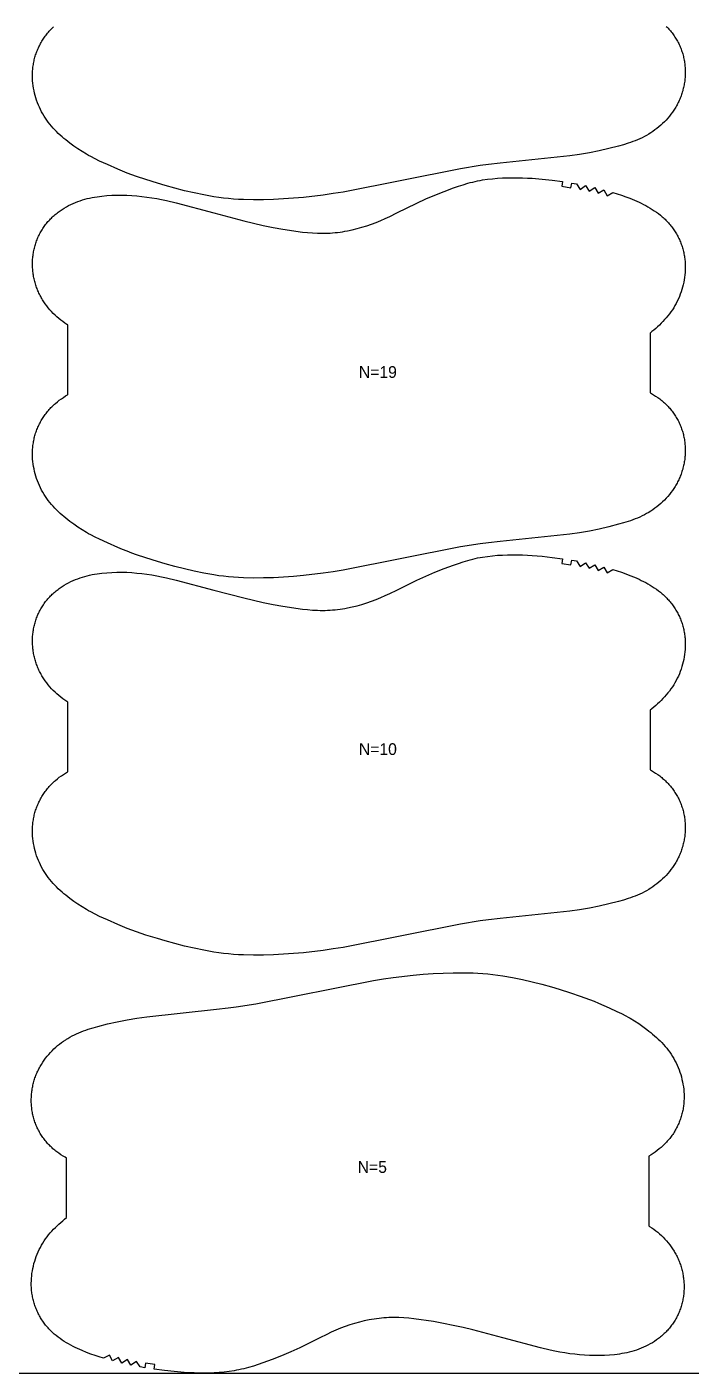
# Model space of a CAD drawing. Header units: inches. Extents: x -5 to 1965, y -82 to 1072.
# Drawn here: x 1121 to 1403, y -82 to 490 of the extents above; entities that cross this region are included whole.
import ezdxf

# ---------------------------------------------------------------- set-up
doc = ezdxf.new("R2010")
doc.units = ezdxf.units.IN

msp = doc.modelspace()

# ---------------------------------------------------------------- linework, layer by layer
at = {"layer": '1'}
for points in [[(-4.9122, -82.454), (1964.873, -82.454), (1964.873, 1072.0358), (-4.9122, 1072.0358), (-4.9122, -82.454)], [(1229.651, 404.3208), (1238.0611, 403.0786), (1240.176, 402.8547), (1242.2953, 402.6822), (1244.4177, 402.5726), (1245.4796, 402.5451), (1246.5418, 402.5378), (1247.604, 402.5518), (1248.6659, 402.587), (1249.7271, 402.6432), (1250.7872, 402.7199), (1251.8457, 402.8169), (1252.9023, 402.9337), (1253.9565, 403.07), (1255.008, 403.2255), (1256.0563, 403.3998), (1257.1014, 403.5924), (1259.1811, 404.0302), (1261.2461, 404.5347), (1263.2953, 405.1016), (1265.3275, 405.7274), (1267.3405, 406.412), (1269.3316, 407.156), (1271.2986, 407.9601), (1273.2402, 408.8225), (1275.1613, 409.7313), (1278.1271, 411.2078), (1286.5799, 415.4157), (1290.4522, 417.1702), (1294.3715, 418.8181), (1298.3269, 420.3747), (1302.3165, 421.8447), (1304.3247, 422.5451), (1306.3447, 423.2092), (1308.3794, 423.8218), (1309.4033, 424.1041), (1310.432, 424.3678), (1311.4659, 424.6114), (1312.5045, 424.8352), (1313.5473, 425.0396), (1314.594, 425.2252), (1316.6966, 425.5421), (1318.8084, 425.7904), (1320.9261, 425.9748), (1323.0477, 426.1014), (1325.172, 426.1769), (1327.2977, 426.2078), (1329.4235, 426.1995), (1331.5487, 426.1528), (1333.6726, 426.0675), (1335.7944, 425.9433), (1340.0302, 425.5839), (1344.2552, 425.1067), (1348.6071, 424.5232), (1348.3209, 422.5438), (1352.234, 421.9383), (1352.56, 423.9115), (1354.5314, 423.5749), (1356.1272, 421.2502), (1358.4616, 422.8308), (1359.9922, 420.4648), (1362.3692, 421.9773), (1363.8264, 419.566), (1366.2488, 421.005), (1367.6328, 418.5504), (1370.0978, 419.9159), (1371.919, 419.3544), (1373.7294, 418.7601), (1375.5265, 418.1284), (1377.3078, 417.4544), (1379.2735, 416.6471), (1381.212, 415.7764), (1382.1695, 415.3157), (1383.1186, 414.8372), (1384.0587, 414.3404), (1384.989, 413.8246), (1385.909, 413.289), (1386.8166, 412.7325), (1387.7098, 412.1539), (1388.5866, 411.5518), (1389.4448, 410.925), (1390.2823, 410.2722), (1391.097, 409.5922), (1391.4951, 409.2415), (1391.8868, 408.8836), (1392.2718, 408.5182), (1392.6498, 408.1456), (1393.0209, 407.7658), (1393.3849, 407.379), (1393.7417, 406.9854), (1394.091, 406.5851), (1394.4329, 406.1783), (1394.7671, 405.7651), (1395.0936, 405.3456), (1395.4123, 404.9201), (1395.7229, 404.4886), (1396.0254, 404.0514), (1396.3197, 403.6086), (1396.6056, 403.1603), (1396.883, 402.7066), (1397.1518, 402.2479), (1397.4119, 401.7841), (1397.6631, 401.3155), (1397.9054, 400.8422), (1398.1387, 400.3645), (1398.363, 399.8825), (1398.578, 399.3963), (1398.7839, 398.9062), (1398.9804, 398.4124), (1399.1676, 397.9149), (1399.3452, 397.4141), (1399.5133, 396.91), (1399.6718, 396.4029), (1399.8205, 395.8929), (1399.9594, 395.3802), (1400.0884, 394.865), (1400.2075, 394.3474), (1400.3165, 393.8277), (1400.4155, 393.306), (1400.5047, 392.7825), (1400.584, 392.2574), (1400.6535, 391.7308), (1400.7133, 391.203), (1400.7636, 390.6741), (1400.8043, 390.1443), (1400.8355, 389.6138), (1400.8573, 389.0827), (1400.873, 388.0197), (1400.852, 386.9567), (1400.7949, 385.8953), (1400.7021, 384.8366), (1400.5744, 383.7818), (1400.4123, 382.7318), (1400.2163, 381.6874), (1399.987, 380.6496), (1399.7249, 379.6193), (1399.4307, 378.5974), (1399.1049, 377.5848), (1398.7479, 376.5825), (1398.3599, 375.5917), (1397.941, 374.6139), (1397.4913, 373.6502), (1397.0107, 372.7022), (1396.4993, 371.771), (1395.9573, 370.8581), (1395.3845, 369.9647), (1394.7816, 369.0919), (1394.1499, 368.2394), (1393.4916, 367.4068), (1392.8087, 366.5933), (1392.103, 365.7984), (1391.3765, 365.0217), (1390.6313, 364.2624), (1389.8692, 363.5201), (1389.0921, 362.7943), (1388.3009, 362.0843), (1387.4964, 361.3897), (1386.6792, 360.7101), (1385.873, 360.0743), (1385.873, 334.7132), (1386.4514, 334.4008), (1387.3696, 333.8647), (1388.2691, 333.2977), (1389.1484, 332.7001), (1389.58, 332.3899), (1390.0059, 332.072), (1390.4261, 331.7466), (1390.8402, 331.4137), (1391.248, 331.0732), (1391.6495, 330.7252), (1392.0444, 330.3698), (1392.4325, 330.0069), (1392.8136, 329.6366), (1393.1875, 329.259), (1393.5542, 328.8743), (1393.9134, 328.4826), (1394.265, 328.084), (1394.6089, 327.6787), (1394.9448, 327.2668), (1395.2727, 326.8486), (1395.5923, 326.424), (1395.9036, 325.9933), (1396.2064, 325.5567), (1396.5004, 325.1142), (1396.7857, 324.6659), (1397.0619, 324.2122), (1397.329, 323.753), (1397.5868, 323.2885), (1397.8351, 322.819), (1398.074, 322.3445), (1398.3033, 321.8653), (1398.5231, 321.3816), (1398.7333, 320.8937), (1398.9338, 320.4016), (1399.1246, 319.9056), (1399.3057, 319.406), (1399.4771, 318.903), (1399.6387, 318.3966), (1399.7904, 317.8872), (1399.9323, 317.375), (1400.0642, 316.8602), (1400.1862, 316.3429), (1400.2982, 315.8234), (1400.4002, 315.3019), (1400.4922, 314.7786), (1400.5741, 314.2536), (1400.6461, 313.7273), (1400.708, 313.1996), (1400.7601, 312.6709), (1400.8023, 312.1413), (1400.8346, 311.6109), (1400.8572, 311.08), (1400.87, 310.5487), (1400.873, 310.0172), (1400.8663, 309.4857), (1400.85, 308.9544), (1400.8241, 308.4234), (1400.7885, 307.893), (1400.7434, 307.3632), (1400.6888, 306.8344), (1400.6248, 306.3065), (1400.5512, 305.78), (1400.4682, 305.2548), (1400.3758, 304.7313), (1400.2739, 304.2095), (1400.1627, 303.6898), (1400.0421, 303.1721), (1399.9122, 302.6568), (1399.7729, 302.144), (1399.6243, 301.6339), (1399.4663, 301.1266), (1399.2991, 300.6224), (1399.1227, 300.1215), (1398.9369, 299.6239), (1398.742, 299.13), (1398.5378, 298.6398), (1398.3245, 298.1536), (1398.1021, 297.6714), (1397.8708, 297.1934), (1397.6309, 296.7196), (1397.3823, 296.2502), (1397.1254, 295.7852), (1396.8602, 295.3248), (1396.5869, 294.869), (1396.0167, 293.9717), (1395.4161, 293.0942), (1394.7863, 292.2372), (1394.1286, 291.4015), (1393.4441, 290.5879), (1392.7339, 289.797), (1391.9988, 289.0293), (1391.2397, 288.2854), (1390.4575, 287.566), (1389.653, 286.8715), (1388.8272, 286.2026), (1387.9808, 285.5599), (1387.1149, 284.9438), (1386.2304, 284.3544), (1385.873, 284.1314), (1385.3286, 283.7918), (1384.4105, 283.2559), (1383.4772, 282.7469), (1382.5299, 282.2646), (1381.5696, 281.8093), (1380.5975, 281.3807), (1379.6148, 280.9786), (1378.6225, 280.6009), (1377.6218, 280.245), (1376.6139, 279.9084), (1374.5811, 279.2832), (1372.5334, 278.7049), (1368.4175, 277.6364), (1364.2764, 276.6801), (1360.1083, 275.842), (1355.9163, 275.1336), (1351.705, 274.5568), (1322.1101, 271.4213), (1317.1479, 270.8339), (1313.6672, 270.4219), (1305.2742, 269.0621), (1255.2317, 259.1446), (1251.0344, 258.4702), (1246.8248, 257.8731), (1238.3816, 256.8703), (1234.147, 256.4937), (1229.9055, 256.2038), (1225.6594, 255.9952), (1221.4098, 255.8691), (1217.158, 255.8339), (1212.9079, 255.9221), (1210.7848, 256.0237), (1208.6641, 256.1667), (1206.5468, 256.3521), (1204.4338, 256.581), (1202.3259, 256.8536), (1200.2235, 257.1671), (1196.0359, 257.9032), (1191.8725, 258.7627), (1187.7316, 259.7252), (1183.6118, 260.7751), (1179.5149, 261.9097), (1176.3013, 262.8629), (1171.3883, 264.4101), (1167.3546, 265.7575), (1165.3527, 266.4718), (1163.3662, 267.225), (1161.3974, 268.0226), (1159.4426, 268.8556), (1155.0228, 270.8339), (1151.678, 272.3311), (1149.7611, 273.2489), (1147.871, 274.2174), (1146.9387, 274.7258), (1146.0154, 275.2508), (1144.1959, 276.348), (1142.4125, 277.5045), (1140.6648, 278.7156), (1138.9539, 279.9781), (1138.0907, 280.6588), (1137.2845, 281.2946), (1136.4674, 281.9742), (1135.6628, 282.6688), (1134.8716, 283.3788), (1134.0945, 284.1046), (1133.3324, 284.8469), (1132.5872, 285.6062), (1131.8608, 286.3829), (1131.1551, 287.1778), (1130.4721, 287.9913), (1129.8138, 288.8239), (1129.1822, 289.6764), (1128.5792, 290.5492), (1128.0065, 291.4426), (1127.4644, 292.3555), (1126.953, 293.2867), (1126.4725, 294.2347), (1126.0227, 295.1984), (1125.6038, 296.1762), (1125.2158, 297.167), (1124.8589, 298.1693), (1124.533, 299.1819), (1124.2388, 300.2038), (1123.9768, 301.2341), (1123.7474, 302.2719), (1123.5514, 303.3163), (1123.3893, 304.3663), (1123.2616, 305.4211), (1123.1689, 306.4798), (1123.1117, 307.5412), (1123.0907, 308.6042), (1123.1064, 309.6672), (1123.1283, 310.1983), (1123.1595, 310.7288), (1123.2002, 311.2586), (1123.2504, 311.7875), (1123.3102, 312.3153), (1123.3798, 312.8419), (1123.4591, 313.367), (1123.5482, 313.8905), (1123.6472, 314.4122), (1123.7563, 314.9319), (1123.8753, 315.4495), (1124.0043, 315.9647), (1124.1432, 316.4774), (1124.292, 316.9874), (1124.4504, 317.4945), (1124.6185, 317.9986), (1124.7962, 318.4994), (1124.9833, 318.9969), (1125.1798, 319.4907), (1125.3857, 319.9808), (1125.6008, 320.467), (1125.825, 320.949), (1126.0583, 321.4267), (1126.3006, 321.9), (1126.5519, 322.3686), (1126.8119, 322.8324), (1127.0807, 323.2911), (1127.3581, 323.7448), (1127.644, 324.1931), (1127.9383, 324.6359), (1128.2408, 325.0731), (1128.5514, 325.5046), (1128.8701, 325.9301), (1129.1966, 326.3496), (1129.5308, 326.7628), (1129.8727, 327.1696), (1130.2221, 327.5699), (1130.5788, 327.9635), (1130.9428, 328.3503), (1131.3139, 328.7301), (1131.692, 329.1027), (1132.0769, 329.4681), (1132.4686, 329.826), (1132.8668, 330.1767), (1133.6815, 330.8567), (1134.519, 331.5095), (1135.3771, 332.1363), (1136.2539, 332.7384), (1137.1471, 333.317), (1138.0548, 333.8735), (1138.0907, 333.8944), (1138.0907, 363.5469), (1137.7333, 363.7699), (1136.8489, 364.3593), (1135.9829, 364.9754), (1135.1366, 365.6181), (1134.3107, 366.287), (1133.5062, 366.9815), (1132.724, 367.7009), (1131.9649, 368.4448), (1131.2298, 369.2125), (1130.5196, 370.0034), (1129.8352, 370.817), (1129.1774, 371.6527), (1128.5476, 372.5097), (1127.947, 373.3872), (1127.3768, 374.2845), (1127.1035, 374.7403), (1126.8383, 375.2007), (1126.5814, 375.6657), (1126.3329, 376.1351), (1126.0929, 376.6089), (1125.8616, 377.0869), (1125.6392, 377.5691), (1125.4259, 378.0553), (1125.2217, 378.5455), (1125.0268, 379.0394), (1124.8411, 379.537), (1124.6646, 380.0379), (1124.4974, 380.5421), (1124.3395, 381.0494), (1124.1909, 381.5595), (1124.0516, 382.0723), (1123.9216, 382.5876), (1123.801, 383.1052), (1123.6898, 383.625), (1123.5879, 384.1468), (1123.4955, 384.6703), (1123.4125, 385.1955), (1123.339, 385.722), (1123.2749, 386.2498), (1123.2203, 386.7787), (1123.1752, 387.3085), (1123.1397, 387.8389), (1123.1137, 388.3699), (1123.0974, 388.9012), (1123.0907, 389.4327), (1123.0938, 389.9642), (1123.1065, 390.4955), (1123.1291, 391.0264), (1123.1614, 391.5568), (1123.2036, 392.0864), (1123.2557, 392.6151), (1123.3177, 393.1428), (1123.3896, 393.6691), (1123.4715, 394.1941), (1123.5635, 394.7174), (1123.6655, 395.2389), (1123.7775, 395.7584), (1123.8995, 396.2757), (1124.0315, 396.7905), (1124.1733, 397.3027), (1124.3251, 397.8121), (1124.4866, 398.3184), (1124.658, 398.8215), (1124.8391, 399.3211), (1125.0299, 399.8171), (1125.2304, 400.3092), (1125.4406, 400.7971), (1125.6604, 401.2808), (1125.8897, 401.76), (1126.1286, 402.2345), (1126.3769, 402.704), (1126.6347, 403.1685), (1126.9018, 403.6277), (1127.1781, 404.0814), (1127.4633, 404.5297), (1127.7574, 404.9722), (1128.0601, 405.4088), (1128.3714, 405.8395), (1128.691, 406.2641), (1129.0189, 406.6823), (1129.3549, 407.0942), (1129.6987, 407.4995), (1130.0503, 407.8981), (1130.4095, 408.2898), (1130.7762, 408.6745), (1131.1502, 409.0521), (1131.5313, 409.4224), (1131.9193, 409.7853), (1132.3142, 410.1407), (1132.7157, 410.4887), (1133.1236, 410.8292), (1133.5377, 411.1621), (1133.9578, 411.4875), (1134.3837, 411.8054), (1134.8153, 412.1156), (1135.6946, 412.7132), (1136.5941, 413.2802), (1137.5123, 413.8163), (1138.4476, 414.3215), (1139.3986, 414.7955), (1140.364, 415.2389), (1141.3427, 415.6521), (1142.3335, 416.0357), (1143.3352, 416.3902), (1144.3468, 416.7161), (1145.3669, 417.014), (1146.3945, 417.2843), (1147.4286, 417.5277), (1148.4683, 417.7454), (1149.5129, 417.9388), (1150.5619, 418.1091), (1151.6146, 418.2577), (1152.6702, 418.3858), (1154.7878, 418.5862), (1156.91, 418.7193), (1159.0346, 418.7879), (1161.1599, 418.7935), (1163.2842, 418.7373), (1165.4061, 418.6212), (1167.5246, 418.4493), (1169.6389, 418.2264), (1171.7481, 417.957), (1173.8514, 417.6449), (1175.9477, 417.2901), (1178.0358, 416.8918), (1180.1146, 416.4491), (1184.2447, 415.4442), (1200.2404, 411.2078), (1213.0138, 407.8248), (1217.1483, 406.8342), (1221.2998, 405.9174), (1225.4681, 405.0805), (1229.651, 404.3208)], [(1229.651, 243.8638), (1238.0611, 242.6216), (1240.176, 242.3977), (1242.2953, 242.2252), (1244.4177, 242.1156), (1245.4796, 242.0881), (1246.5418, 242.0808), (1247.604, 242.0948), (1248.6659, 242.13), (1249.7271, 242.1862), (1250.7872, 242.2629), (1251.8457, 242.3599), (1252.9023, 242.4767), (1253.9565, 242.613), (1255.008, 242.7685), (1256.0563, 242.9428), (1257.1014, 243.1354), (1259.1811, 243.5732), (1261.2461, 244.0777), (1263.2953, 244.6446), (1265.3275, 245.2704), (1267.3405, 245.955), (1269.3316, 246.699), (1271.2986, 247.5031), (1273.2402, 248.3655), (1275.1613, 249.2743), (1278.1271, 250.7508), (1286.5799, 254.9587), (1290.4522, 256.7132), (1294.3715, 258.3611), (1298.3269, 259.9177), (1302.3165, 261.3877), (1304.3247, 262.0881), (1306.3447, 262.7522), (1308.3794, 263.3648), (1309.4033, 263.6471), (1310.432, 263.9108), (1311.4659, 264.1544), (1312.5045, 264.3782), (1313.5473, 264.5826), (1314.594, 264.7682), (1316.6966, 265.0851), (1318.8084, 265.3334), (1320.9261, 265.5178), (1323.0477, 265.6444), (1325.172, 265.7199), (1327.2977, 265.7508), (1329.4235, 265.7425), (1331.5487, 265.6958), (1333.6726, 265.6105), (1335.7944, 265.4863), (1340.0302, 265.1269), (1344.2552, 264.6497), (1348.6071, 264.0662), (1348.3209, 262.0868), (1352.234, 261.4813), (1352.56, 263.4545), (1354.5314, 263.1179), (1356.1272, 260.7932), (1358.4616, 262.3738), (1359.9922, 260.0078), (1362.3692, 261.5203), (1363.8264, 259.109), (1366.2488, 260.548), (1367.6328, 258.0934), (1370.0978, 259.4589), (1371.919, 258.8974), (1373.7294, 258.3031), (1375.5265, 257.6714), (1377.3078, 256.9974), (1379.2735, 256.1901), (1381.212, 255.3194), (1382.1695, 254.8587), (1383.1186, 254.3802), (1384.0587, 253.8834), (1384.989, 253.3676), (1385.909, 252.832), (1386.8166, 252.2755), (1387.7098, 251.6969), (1388.5866, 251.0948), (1389.4448, 250.468), (1390.2823, 249.8152), (1391.097, 249.1352), (1391.4951, 248.7845), (1391.8868, 248.4266), (1392.2718, 248.0612), (1392.6498, 247.6886), (1393.0209, 247.3088), (1393.3849, 246.922), (1393.7417, 246.5284), (1394.091, 246.1281), (1394.4329, 245.7213), (1394.7671, 245.3081), (1395.0936, 244.8886), (1395.4123, 244.4631), (1395.7229, 244.0316), (1396.0254, 243.5944), (1396.3197, 243.1516), (1396.6056, 242.7033), (1396.883, 242.2496), (1397.1518, 241.7909), (1397.4119, 241.3271), (1397.6631, 240.8585), (1397.9054, 240.3852), (1398.1387, 239.9075), (1398.363, 239.4255), (1398.578, 238.9393), (1398.7839, 238.4492), (1398.9804, 237.9554), (1399.1676, 237.4579), (1399.3452, 236.9571), (1399.5133, 236.453), (1399.6718, 235.9459), (1399.8205, 235.4359), (1399.9594, 234.9232), (1400.0884, 234.408), (1400.2075, 233.8904), (1400.3165, 233.3707), (1400.4155, 232.849), (1400.5047, 232.3255), (1400.584, 231.8004), (1400.6535, 231.2738), (1400.7133, 230.746), (1400.7636, 230.2171), (1400.8043, 229.6873), (1400.8355, 229.1568), (1400.8573, 228.6257), (1400.873, 227.5627), (1400.852, 226.4997), (1400.7949, 225.4383), (1400.7021, 224.3796), (1400.5744, 223.3248), (1400.4123, 222.2748), (1400.2163, 221.2304), (1399.987, 220.1926), (1399.7249, 219.1623), (1399.4307, 218.1404), (1399.1049, 217.1278), (1398.7479, 216.1255), (1398.3599, 215.1347), (1397.941, 214.1569), (1397.4913, 213.1932), (1397.0107, 212.2452), (1396.4993, 211.314), (1395.9573, 210.4011), (1395.3845, 209.5077), (1394.7816, 208.6349), (1394.1499, 207.7824), (1393.4916, 206.9498), (1392.8087, 206.1363), (1392.103, 205.3414), (1391.3765, 204.5647), (1390.6313, 203.8054), (1389.8692, 203.0631), (1389.0921, 202.3373), (1388.3009, 201.6273), (1387.4964, 200.9327), (1386.6792, 200.2531), (1385.873, 199.6173), (1385.873, 174.2562), (1386.4514, 173.9438), (1387.3696, 173.4077), (1388.2691, 172.8407), (1389.1484, 172.2431), (1389.58, 171.9329), (1390.0059, 171.615), (1390.4261, 171.2896), (1390.8402, 170.9567), (1391.248, 170.6162), (1391.6495, 170.2682), (1392.0444, 169.9128), (1392.4325, 169.5499), (1392.8136, 169.1796), (1393.1875, 168.802), (1393.5542, 168.4173), (1393.9134, 168.0256), (1394.265, 167.627), (1394.6089, 167.2217), (1394.9448, 166.8098), (1395.2727, 166.3916), (1395.5923, 165.967), (1395.9036, 165.5363), (1396.2064, 165.0997), (1396.5004, 164.6572), (1396.7857, 164.2089), (1397.0619, 163.7552), (1397.329, 163.296), (1397.5868, 162.8315), (1397.8351, 162.362), (1398.074, 161.8875), (1398.3033, 161.4083), (1398.5231, 160.9246), (1398.7333, 160.4367), (1398.9338, 159.9446), (1399.1246, 159.4486), (1399.3057, 158.949), (1399.4771, 158.446), (1399.6387, 157.9396), (1399.7904, 157.4302), (1399.9323, 156.918), (1400.0642, 156.4032), (1400.1862, 155.8859), (1400.2982, 155.3664), (1400.4002, 154.8449), (1400.4922, 154.3216), (1400.5741, 153.7966), (1400.6461, 153.2703), (1400.708, 152.7426), (1400.7601, 152.2139), (1400.8023, 151.6843), (1400.8346, 151.1539), (1400.8572, 150.623), (1400.87, 150.0917), (1400.873, 149.5602), (1400.8663, 149.0287), (1400.85, 148.4974), (1400.8241, 147.9664), (1400.7885, 147.436), (1400.7434, 146.9062), (1400.6888, 146.3774), (1400.6248, 145.8495), (1400.5512, 145.323), (1400.4682, 144.7978), (1400.3758, 144.2743), (1400.2739, 143.7525), (1400.1627, 143.2328), (1400.0421, 142.7151), (1399.9122, 142.1998), (1399.7729, 141.687), (1399.6243, 141.1769), (1399.4663, 140.6696), (1399.2991, 140.1654), (1399.1227, 139.6645), (1398.9369, 139.1669), (1398.742, 138.673), (1398.5378, 138.1828), (1398.3245, 137.6966), (1398.1021, 137.2144), (1397.8708, 136.7364), (1397.6309, 136.2626), (1397.3823, 135.7932), (1397.1254, 135.3282), (1396.8602, 134.8678), (1396.5869, 134.412), (1396.0167, 133.5147), (1395.4161, 132.6372), (1394.7863, 131.7802), (1394.1286, 130.9445), (1393.4441, 130.1309), (1392.7339, 129.34), (1391.9988, 128.5723), (1391.2397, 127.8284), (1390.4575, 127.109), (1389.653, 126.4145), (1388.8272, 125.7456), (1387.9808, 125.1029), (1387.1149, 124.4868), (1386.2304, 123.8974), (1385.873, 123.6744), (1385.3286, 123.3348), (1384.4105, 122.7989), (1383.4772, 122.2899), (1382.5299, 121.8076), (1381.5696, 121.3523), (1380.5975, 120.9237), (1379.6148, 120.5216), (1378.6225, 120.1439), (1377.6218, 119.788), (1376.6139, 119.4514), (1374.5811, 118.8262), (1372.5334, 118.2479), (1368.4175, 117.1794), (1364.2764, 116.2231), (1360.1083, 115.385), (1355.9163, 114.6766), (1351.705, 114.0998), (1322.1101, 110.9643), (1317.1479, 110.3769), (1313.6672, 109.9649), (1305.2742, 108.6051), (1255.2317, 98.6876), (1251.0344, 98.0132), (1246.8248, 97.4161), (1238.3816, 96.4133), (1234.147, 96.0367), (1229.9055, 95.7468), (1225.6594, 95.5382), (1221.4098, 95.4121), (1217.158, 95.3769), (1212.9079, 95.4651), (1210.7848, 95.5667), (1208.6641, 95.7097), (1206.5468, 95.8951), (1204.4338, 96.124), (1202.3259, 96.3966), (1200.2235, 96.7101), (1196.0359, 97.4462), (1191.8725, 98.3057), (1187.7316, 99.2682), (1183.6118, 100.3181), (1179.5149, 101.4527), (1176.3013, 102.4059), (1171.3883, 103.9531), (1167.3546, 105.3005), (1165.3527, 106.0148), (1163.3662, 106.768), (1161.3974, 107.5656), (1159.4426, 108.3986), (1155.0228, 110.3769), (1151.678, 111.8741), (1149.7611, 112.7919), (1147.871, 113.7604), (1146.9387, 114.2688), (1146.0154, 114.7938), (1144.1959, 115.891), (1142.4125, 117.0475), (1140.6648, 118.2586), (1138.9539, 119.5211), (1138.0907, 120.2018), (1137.2845, 120.8376), (1136.4674, 121.5172), (1135.6628, 122.2118), (1134.8716, 122.9218), (1134.0945, 123.6476), (1133.3324, 124.3899), (1132.5872, 125.1492), (1131.8608, 125.9259), (1131.1551, 126.7208), (1130.4721, 127.5343), (1129.8138, 128.3669), (1129.1822, 129.2194), (1128.5792, 130.0922), (1128.0065, 130.9856), (1127.4644, 131.8985), (1126.953, 132.8297), (1126.4725, 133.7777), (1126.0227, 134.7414), (1125.6038, 135.7192), (1125.2158, 136.71), (1124.8589, 137.7123), (1124.533, 138.7249), (1124.2388, 139.7468), (1123.9768, 140.7771), (1123.7474, 141.8149), (1123.5514, 142.8593), (1123.3893, 143.9093), (1123.2616, 144.9641), (1123.1689, 146.0228), (1123.1117, 147.0842), (1123.0907, 148.1472), (1123.1064, 149.2102), (1123.1283, 149.7413), (1123.1595, 150.2718), (1123.2002, 150.8016), (1123.2504, 151.3305), (1123.3102, 151.8583), (1123.3798, 152.3849), (1123.4591, 152.91), (1123.5482, 153.4335), (1123.6472, 153.9552), (1123.7563, 154.4749), (1123.8753, 154.9925), (1124.0043, 155.5077), (1124.1432, 156.0204), (1124.292, 156.5304), (1124.4504, 157.0375), (1124.6185, 157.5416), (1124.7962, 158.0424), (1124.9833, 158.5399), (1125.1798, 159.0337), (1125.3857, 159.5238), (1125.6008, 160.01), (1125.825, 160.492), (1126.0583, 160.9697), (1126.3006, 161.443), (1126.5519, 161.9116), (1126.8119, 162.3754), (1127.0807, 162.8341), (1127.3581, 163.2878), (1127.644, 163.7361), (1127.9383, 164.1789), (1128.2408, 164.6161), (1128.5514, 165.0476), (1128.8701, 165.4731), (1129.1966, 165.8926), (1129.5308, 166.3058), (1129.8727, 166.7126), (1130.2221, 167.1129), (1130.5788, 167.5065), (1130.9428, 167.8933), (1131.3139, 168.2731), (1131.692, 168.6457), (1132.0769, 169.0111), (1132.4686, 169.369), (1132.8668, 169.7197), (1133.6815, 170.3997), (1134.519, 171.0525), (1135.3771, 171.6793), (1136.2539, 172.2814), (1137.1471, 172.86), (1138.0548, 173.4165), (1138.0907, 173.4374), (1138.0907, 203.0899), (1137.7333, 203.3129), (1136.8489, 203.9023), (1135.9829, 204.5184), (1135.1366, 205.1611), (1134.3107, 205.83), (1133.5062, 206.5245), (1132.724, 207.2439), (1131.9649, 207.9878), (1131.2298, 208.7555), (1130.5196, 209.5464), (1129.8352, 210.36), (1129.1774, 211.1957), (1128.5476, 212.0527), (1127.947, 212.9302), (1127.3768, 213.8275), (1127.1035, 214.2833), (1126.8383, 214.7437), (1126.5814, 215.2087), (1126.3329, 215.6781), (1126.0929, 216.1519), (1125.8616, 216.6299), (1125.6392, 217.1121), (1125.4259, 217.5983), (1125.2217, 218.0885), (1125.0268, 218.5824), (1124.8411, 219.08), (1124.6646, 219.5809), (1124.4974, 220.0851), (1124.3395, 220.5924), (1124.1909, 221.1025), (1124.0516, 221.6153), (1123.9216, 222.1306), (1123.801, 222.6482), (1123.6898, 223.168), (1123.5879, 223.6898), (1123.4955, 224.2133), (1123.4125, 224.7385), (1123.339, 225.265), (1123.2749, 225.7928), (1123.2203, 226.3217), (1123.1752, 226.8515), (1123.1397, 227.3819), (1123.1137, 227.9129), (1123.0974, 228.4442), (1123.0907, 228.9757), (1123.0938, 229.5072), (1123.1065, 230.0385), (1123.1291, 230.5694), (1123.1614, 231.0998), (1123.2036, 231.6294), (1123.2557, 232.1581), (1123.3177, 232.6858), (1123.3896, 233.2121), (1123.4715, 233.7371), (1123.5635, 234.2604), (1123.6655, 234.7819), (1123.7775, 235.3014), (1123.8995, 235.8187), (1124.0315, 236.3335), (1124.1733, 236.8457), (1124.3251, 237.3551), (1124.4866, 237.8614), (1124.658, 238.3645), (1124.8391, 238.8641), (1125.0299, 239.3601), (1125.2304, 239.8522), (1125.4406, 240.3401), (1125.6604, 240.8238), (1125.8897, 241.303), (1126.1286, 241.7775), (1126.3769, 242.247), (1126.6347, 242.7115), (1126.9018, 243.1707), (1127.1781, 243.6244), (1127.4633, 244.0727), (1127.7574, 244.5152), (1128.0601, 244.9518), (1128.3714, 245.3825), (1128.691, 245.8071), (1129.0189, 246.2253), (1129.3549, 246.6372), (1129.6987, 247.0425), (1130.0503, 247.4411), (1130.4095, 247.8328), (1130.7762, 248.2175), (1131.1502, 248.5951), (1131.5313, 248.9654), (1131.9193, 249.3283), (1132.3142, 249.6837), (1132.7157, 250.0317), (1133.1236, 250.3722), (1133.5377, 250.7051), (1133.9578, 251.0305), (1134.3837, 251.3484), (1134.8153, 251.6586), (1135.6946, 252.2562), (1136.5941, 252.8232), (1137.5123, 253.3593), (1138.4476, 253.8645), (1139.3986, 254.3385), (1140.364, 254.7819), (1141.3427, 255.1951), (1142.3335, 255.5787), (1143.3352, 255.9332), (1144.3468, 256.2591), (1145.3669, 256.557), (1146.3945, 256.8273), (1147.4286, 257.0707), (1148.4683, 257.2884), (1149.5129, 257.4818), (1150.5619, 257.6521), (1151.6146, 257.8007), (1152.6702, 257.9288), (1154.7878, 258.1292), (1156.91, 258.2623), (1159.0346, 258.3309), (1161.1599, 258.3365), (1163.2842, 258.2803), (1165.4061, 258.1642), (1167.5246, 257.9923), (1169.6389, 257.7694), (1171.7481, 257.5), (1173.8514, 257.1879), (1175.9477, 256.8331), (1178.0358, 256.4348), (1180.1146, 255.9921), (1184.2447, 254.9872), (1200.2404, 250.7508), (1213.0138, 247.3678), (1217.1483, 246.3772), (1221.2998, 245.4604), (1225.4681, 244.6235), (1229.651, 243.8638)], [(1293.8098, -60.5671), (1285.3996, -59.3249), (1283.2847, -59.101), (1281.1654, -58.9284), (1279.0431, -58.8189), (1277.9812, -58.7914), (1276.919, -58.7841), (1275.8568, -58.7981), (1274.7949, -58.8333), (1273.7337, -58.8895), (1272.6736, -58.9662), (1271.6151, -59.0631), (1270.5585, -59.18), (1269.5043, -59.3163), (1268.4528, -59.4718), (1267.4045, -59.6461), (1266.3594, -59.8386), (1264.2797, -60.2764), (1262.2147, -60.7809), (1260.1655, -61.3478), (1258.1332, -61.9737), (1256.1203, -62.6582), (1254.1291, -63.4023), (1252.1622, -64.2064), (1250.2206, -65.0688), (1248.2995, -65.9776), (1245.3336, -67.454), (1236.8808, -71.662), (1233.0086, -73.4164), (1229.0893, -75.0643), (1225.1339, -76.621), (1221.1443, -78.0909), (1219.136, -78.7914), (1217.1161, -79.4555), (1215.0814, -80.0681), (1214.0575, -80.3503), (1213.0287, -80.614), (1211.9949, -80.8577), (1210.9563, -81.0814), (1209.9135, -81.2858), (1208.8668, -81.4714), (1206.7642, -81.7884), (1204.6523, -82.0367), (1202.5347, -82.2211), (1200.4131, -82.3477), (1198.2888, -82.4232), (1196.1631, -82.454), (1194.0373, -82.4457), (1191.9121, -82.3991), (1189.7882, -82.3138), (1187.6663, -82.1896), (1183.4306, -81.8302), (1179.2056, -81.353), (1174.8537, -80.7694), (1175.1399, -78.79), (1171.2268, -78.1846), (1170.9008, -80.1578), (1168.9294, -79.8212), (1167.3335, -77.4965), (1164.9992, -79.077), (1163.4686, -76.711), (1161.0916, -78.2236), (1159.6343, -75.8122), (1157.212, -77.2512), (1155.828, -74.7967), (1153.363, -76.1621), (1151.5418, -75.6007), (1149.7314, -75.0064), (1147.9343, -74.3746), (1146.153, -73.7007), (1144.1873, -72.8934), (1142.2488, -72.0226), (1141.2912, -71.5619), (1140.3421, -71.0835), (1139.4021, -70.5866), (1138.4717, -70.0708), (1137.5518, -69.5353), (1136.6442, -68.9788), (1135.7509, -68.4002), (1134.8742, -67.7981), (1134.016, -67.1713), (1133.1785, -66.5185), (1132.3638, -65.8384), (1131.9657, -65.4878), (1131.574, -65.1298), (1131.189, -64.7645), (1130.8109, -64.3919), (1130.4398, -64.0121), (1130.0759, -63.6253), (1129.7191, -63.2317), (1129.3698, -62.8314), (1129.0279, -62.4245), (1128.6936, -62.0113), (1128.3671, -61.5919), (1128.0485, -61.1663), (1127.7378, -60.7349), (1127.4353, -60.2977), (1127.1411, -59.8548), (1126.8551, -59.4065), (1126.5777, -58.9529), (1126.309, -58.4941), (1126.0489, -58.0303), (1125.7977, -57.5617), (1125.5554, -57.0885), (1125.3221, -56.6107), (1125.0978, -56.1287), (1124.8827, -55.6426), (1124.6769, -55.1525), (1124.4803, -54.6586), (1124.2932, -54.1612), (1124.1156, -53.6604), (1123.9475, -53.1563), (1123.789, -52.6492), (1123.6403, -52.1392), (1123.5014, -51.6265), (1123.3724, -51.1113), (1123.2533, -50.5937), (1123.1443, -50.074), (1123.0453, -49.5523), (1122.9561, -49.0288), (1122.8768, -48.5036), (1122.8073, -47.9771), (1122.7474, -47.4492), (1122.6972, -46.9203), (1122.6565, -46.3905), (1122.6253, -45.86), (1122.6035, -45.329), (1122.5878, -44.266), (1122.6088, -43.203), (1122.6659, -42.1415), (1122.7586, -41.0829), (1122.8863, -40.0281), (1123.0485, -38.978), (1123.2445, -37.9337), (1123.4738, -36.8958), (1123.7359, -35.8655), (1124.0301, -34.8436), (1124.3559, -33.831), (1124.7129, -32.8287), (1125.1008, -31.838), (1125.5197, -30.8601), (1125.9695, -29.8965), (1126.4501, -28.9484), (1126.9614, -28.0173), (1127.5035, -27.1043), (1128.0762, -26.2109), (1128.6792, -25.3382), (1129.3109, -24.4857), (1129.9691, -23.653), (1130.6521, -22.8395), (1131.3578, -22.0447), (1132.0843, -21.2679), (1132.8295, -20.5087), (1133.5915, -19.7664), (1134.3686, -19.0405), (1135.1598, -18.3305), (1135.9644, -17.636), (1136.7816, -16.9563), (1137.5878, -16.3206), (1137.5878, 9.0405), (1137.0094, 9.3529), (1136.0912, 9.889), (1135.1917, 10.456), (1134.3124, 11.0536), (1133.8808, 11.3639), (1133.4548, 11.6817), (1133.0347, 12.0071), (1132.6206, 12.3401), (1132.2127, 12.6805), (1131.8113, 13.0285), (1131.4164, 13.3839), (1131.0283, 13.7468), (1130.6472, 14.1171), (1130.2733, 14.4947), (1129.9066, 14.8795), (1129.5474, 15.2712), (1129.1958, 15.6698), (1128.8519, 16.075), (1128.516, 16.4869), (1128.1881, 16.9052), (1127.8684, 17.3297), (1127.5572, 17.7604), (1127.2544, 18.1971), (1126.9603, 18.6396), (1126.6751, 19.0878), (1126.3989, 19.5416), (1126.1318, 20.0007), (1125.874, 20.4652), (1125.6256, 20.9348), (1125.3868, 21.4092), (1125.1574, 21.8884), (1124.9377, 22.3721), (1124.7275, 22.8601), (1124.527, 23.3522), (1124.3361, 23.8481), (1124.155, 24.3477), (1123.9837, 24.8508), (1123.8221, 25.3571), (1123.6704, 25.8665), (1123.5285, 26.3787), (1123.3966, 26.8936), (1123.2746, 27.4109), (1123.1625, 27.9303), (1123.0605, 28.4519), (1122.9686, 28.9752), (1122.8867, 29.5001), (1122.8147, 30.0265), (1122.7527, 30.5541), (1122.7007, 31.0828), (1122.6585, 31.6125), (1122.6261, 32.1428), (1122.6036, 32.6738), (1122.5908, 33.205), (1122.5878, 33.7365), (1122.5944, 34.268), (1122.6108, 34.7993), (1122.6367, 35.3303), (1122.6722, 35.8608), (1122.7173, 36.3905), (1122.7719, 36.9194), (1122.836, 37.4472), (1122.9096, 37.9738), (1122.9926, 38.4989), (1123.085, 39.0224), (1123.1868, 39.5442), (1123.2981, 40.064), (1123.4187, 40.5816), (1123.5486, 41.0969), (1123.6879, 41.6098), (1123.8365, 42.1199), (1123.9944, 42.6271), (1124.1616, 43.1313), (1124.3381, 43.6323), (1124.5238, 44.1298), (1124.7188, 44.6238), (1124.923, 45.1139), (1125.1363, 45.6002), (1125.3587, 46.0823), (1125.5899, 46.5604), (1125.8299, 47.0341), (1126.0784, 47.5036), (1126.3354, 47.9686), (1126.6006, 48.429), (1126.8739, 48.8848), (1127.444, 49.782), (1128.0447, 50.6596), (1128.6745, 51.5166), (1129.3322, 52.3522), (1130.0166, 53.1658), (1130.7268, 53.9568), (1131.4619, 54.7245), (1132.221, 55.4683), (1133.0033, 56.1878), (1133.8077, 56.8822), (1134.6336, 57.5511), (1135.48, 58.1939), (1136.3459, 58.81), (1137.2304, 59.3994), (1137.5878, 59.6223), (1138.1322, 59.962), (1139.0503, 60.4978), (1139.9836, 61.0069), (1140.9309, 61.4891), (1141.8912, 61.9445), (1142.8632, 62.373), (1143.846, 62.7751), (1144.8383, 63.1528), (1145.839, 63.5087), (1146.8469, 63.8453), (1148.8797, 64.4706), (1150.9274, 65.0489), (1155.0433, 66.1173), (1159.1844, 67.0737), (1163.3524, 67.9117), (1167.5445, 68.6201), (1171.7558, 69.197), (1201.3507, 72.3324), (1206.3129, 72.9198), (1209.7936, 73.3318), (1218.1866, 74.6916), (1268.229, 84.6091), (1272.4264, 85.2836), (1276.636, 85.8806), (1285.0792, 86.8835), (1289.3138, 87.26), (1293.5553, 87.55), (1297.8014, 87.7586), (1302.051, 87.8847), (1306.3027, 87.9198), (1310.5529, 87.8316), (1312.676, 87.73), (1314.7966, 87.587), (1316.9139, 87.4016), (1319.027, 87.1728), (1321.1349, 86.9002), (1323.2373, 86.5866), (1327.4249, 85.8506), (1331.5883, 84.9911), (1335.7292, 84.0285), (1339.8489, 82.9786), (1343.9459, 81.844), (1347.1595, 80.8908), (1352.0725, 79.3436), (1356.1062, 77.9962), (1358.108, 77.282), (1360.0946, 76.5287), (1362.0634, 75.7311), (1364.0182, 74.8982), (1368.4379, 72.9198), (1371.7827, 71.4226), (1373.6996, 70.5049), (1375.5898, 69.5363), (1376.5221, 69.0279), (1377.4454, 68.503), (1379.2648, 67.4057), (1381.0483, 66.2492), (1382.796, 65.0381), (1384.5069, 63.7756), (1385.3701, 63.0949), (1386.1762, 62.4592), (1386.9934, 61.7795), (1387.798, 61.085), (1388.5892, 60.375), (1389.3663, 59.6491), (1390.1283, 58.9068), (1390.8736, 58.1476), (1391.6, 57.3708), (1392.3057, 56.576), (1392.9887, 55.7625), (1393.647, 54.9298), (1394.2786, 54.0773), (1394.8816, 53.2046), (1395.4543, 52.3112), (1395.9964, 51.3982), (1396.5077, 50.4671), (1396.9883, 49.519), (1397.4381, 48.5554), (1397.857, 47.5775), (1398.2449, 46.5868), (1398.6019, 45.5845), (1398.9277, 44.5719), (1399.222, 43.55), (1399.484, 42.5196), (1399.7133, 41.4818), (1399.9093, 40.4375), (1400.0715, 39.3874), (1400.1992, 38.3326), (1400.2919, 37.274), (1400.3491, 36.2125), (1400.3701, 35.1495), (1400.3543, 34.0865), (1400.3325, 33.5555), (1400.3013, 33.025), (1400.2606, 32.4952), (1400.2104, 31.9663), (1400.1505, 31.4384), (1400.081, 30.9119), (1400.0017, 30.3867), (1399.9126, 29.8632), (1399.8135, 29.3415), (1399.7045, 28.8218), (1399.5855, 28.3042), (1399.4564, 27.789), (1399.3175, 27.2763), (1399.1688, 26.7663), (1399.0104, 26.2592), (1398.8423, 25.7551), (1398.6646, 25.2543), (1398.4775, 24.7569), (1398.281, 24.263), (1398.0751, 23.7729), (1397.86, 23.2868), (1397.6358, 22.8048), (1397.4025, 22.327), (1397.1601, 21.8538), (1396.9089, 21.3852), (1396.6489, 20.9214), (1396.3801, 20.4626), (1396.1027, 20.009), (1395.8168, 19.5607), (1395.5225, 19.1178), (1395.22, 18.6806), (1394.9093, 18.2492), (1394.5907, 17.8236), (1394.2642, 17.4042), (1393.9299, 16.991), (1393.5881, 16.5841), (1393.2387, 16.1838), (1392.882, 15.7902), (1392.518, 15.4034), (1392.1469, 15.0236), (1391.7688, 14.651), (1391.3839, 14.2857), (1390.9922, 13.9277), (1390.594, 13.5771), (1389.7793, 12.897), (1388.9418, 12.2442), (1388.0837, 11.6174), (1387.2069, 11.0153), (1386.3137, 10.4367), (1385.406, 9.8802), (1385.3701, 9.8593), (1385.3701, -19.7932), (1385.7275, -20.0161), (1386.6119, -20.6055), (1387.4779, -21.2216), (1388.3242, -21.8644), (1389.1501, -22.5333), (1389.9546, -23.2277), (1390.7368, -23.9472), (1391.4959, -24.691), (1392.231, -25.4587), (1392.9412, -26.2497), (1393.6256, -27.0633), (1394.2833, -27.8989), (1394.9132, -28.7559), (1395.5138, -29.6335), (1396.084, -30.5307), (1396.3572, -30.9865), (1396.6224, -31.4469), (1396.8794, -31.9119), (1397.1279, -32.3813), (1397.3679, -32.8551), (1397.5992, -33.3331), (1397.8215, -33.8153), (1398.0349, -34.3016), (1398.239, -34.7917), (1398.434, -35.2857), (1398.6197, -35.7832), (1398.7962, -36.2842), (1398.9634, -36.7884), (1399.1213, -37.2956), (1399.2699, -37.8057), (1399.4092, -38.3186), (1399.5392, -38.8339), (1399.6598, -39.3515), (1399.771, -39.8713), (1399.8728, -40.3931), (1399.9653, -40.9166), (1400.0483, -41.4417), (1400.1218, -41.9683), (1400.1859, -42.4961), (1400.2405, -43.025), (1400.2856, -43.5547), (1400.3211, -44.0852), (1400.3471, -44.6162), (1400.3634, -45.1475), (1400.3701, -45.679), (1400.367, -46.2105), (1400.3542, -46.7417), (1400.3317, -47.2727), (1400.2994, -47.803), (1400.2572, -48.3327), (1400.2051, -48.8614), (1400.1431, -49.389), (1400.0712, -49.9154), (1399.9892, -50.4403), (1399.8973, -50.9636), (1399.7953, -51.4852), (1399.6833, -52.0046), (1399.5613, -52.5219), (1399.4293, -53.0368), (1399.2875, -53.549), (1399.1357, -54.0584), (1398.9742, -54.5647), (1398.8028, -55.0678), (1398.6217, -55.5674), (1398.4308, -56.0633), (1398.2303, -56.5554), (1398.0202, -57.0434), (1397.8004, -57.5271), (1397.5711, -58.0063), (1397.3322, -58.4807), (1397.0838, -58.9503), (1396.826, -59.4148), (1396.559, -59.8739), (1396.2827, -60.3277), (1395.9975, -60.7759), (1395.7034, -61.2184), (1395.4007, -61.6551), (1395.0894, -62.0858), (1394.7697, -62.5103), (1394.4419, -62.9286), (1394.1059, -63.3405), (1393.7621, -63.7457), (1393.4105, -64.1443), (1393.0512, -64.536), (1392.6846, -64.9208), (1392.3106, -65.2984), (1391.9295, -65.6687), (1391.5414, -66.0316), (1391.1466, -66.387), (1390.7451, -66.735), (1390.3372, -67.0754), (1389.9231, -67.4084), (1389.503, -67.7338), (1389.077, -68.0516), (1388.6455, -68.3619), (1387.7662, -68.9595), (1386.8667, -69.5265), (1385.9485, -70.0626), (1385.0131, -70.5677), (1384.0622, -71.0418), (1383.0968, -71.4852), (1382.1181, -71.8984), (1381.1273, -72.282), (1380.1256, -72.6365), (1379.114, -72.9624), (1378.0939, -73.2602), (1377.0662, -73.5306), (1376.0322, -73.774), (1374.9925, -73.9917), (1373.9478, -74.1851), (1372.8989, -74.3554), (1371.8462, -74.5039), (1370.7906, -74.6321), (1368.673, -74.8325), (1366.5507, -74.9656), (1364.4262, -75.0342), (1362.3009, -75.0397), (1360.1766, -74.9835), (1358.0547, -74.8674), (1355.9362, -74.6956), (1353.8219, -74.4726), (1351.7127, -74.2032), (1349.6094, -73.8911), (1347.5131, -73.5363), (1345.425, -73.1381), (1343.3462, -72.6954), (1339.2161, -71.6905), (1323.2203, -67.454), (1310.447, -64.071), (1306.3125, -63.0804), (1302.161, -62.1637), (1297.9927, -61.3267), (1293.8098, -60.5671)]]:
    msp.add_lwpolyline(points, close=True, dxfattribs=at)
msp.add_lwpolyline([(1392.8136, 490.5936), (1393.1875, 490.216), (1393.5542, 489.8313), (1393.9134, 489.4396), (1394.265, 489.041), (1394.6089, 488.6357), (1394.9448, 488.2238), (1395.2727, 487.8056), (1395.5923, 487.381), (1395.9036, 486.9503), (1396.2064, 486.5137), (1396.5004, 486.0712), (1396.7857, 485.6229), (1397.0619, 485.1692), (1397.329, 484.71), (1397.5868, 484.2455), (1397.8351, 483.776), (1398.074, 483.3015), (1398.3033, 482.8223), (1398.5231, 482.3386), (1398.7333, 481.8507), (1398.9338, 481.3586), (1399.1246, 480.8626), (1399.3057, 480.363), (1399.4771, 479.86), (1399.6387, 479.3536), (1399.7904, 478.8442), (1399.9323, 478.332), (1400.0642, 477.8172), (1400.1862, 477.2999), (1400.2982, 476.7804), (1400.4002, 476.2589), (1400.4922, 475.7356), (1400.5741, 475.2106), (1400.6461, 474.6843), (1400.708, 474.1566), (1400.7601, 473.6279), (1400.8023, 473.0983), (1400.8346, 472.5679), (1400.8572, 472.037), (1400.87, 471.5057), (1400.873, 470.9742), (1400.8663, 470.4427), (1400.85, 469.9114), (1400.8241, 469.3804), (1400.7885, 468.85), (1400.7434, 468.3202), (1400.6888, 467.7914), (1400.6248, 467.2635), (1400.5512, 466.737), (1400.4682, 466.2118), (1400.3758, 465.6883), (1400.2739, 465.1665), (1400.1627, 464.6468), (1400.0421, 464.1291), (1399.9122, 463.6138), (1399.7729, 463.101), (1399.6243, 462.5909), (1399.4663, 462.0836), (1399.2991, 461.5794), (1399.1227, 461.0785), (1398.9369, 460.5809), (1398.742, 460.087), (1398.5378, 459.5968), (1398.3245, 459.1106), (1398.1021, 458.6284), (1397.8708, 458.1504), (1397.6309, 457.6766), (1397.3823, 457.2072), (1397.1254, 456.7422), (1396.8602, 456.2818), (1396.5869, 455.826), (1396.0167, 454.9287), (1395.4161, 454.0512), (1394.7863, 453.1942), (1394.1286, 452.3585), (1393.4441, 451.5449), (1392.7339, 450.754), (1391.9988, 449.9863), (1391.2397, 449.2424), (1390.4575, 448.523), (1389.653, 447.8285), (1388.8272, 447.1596), (1387.9808, 446.5169), (1387.1149, 445.9008), (1386.2304, 445.3114), (1385.873, 445.0884), (1385.3286, 444.7488), (1384.4105, 444.2129), (1383.4772, 443.7039), (1382.5299, 443.2216), (1381.5696, 442.7663), (1380.5975, 442.3377), (1379.6148, 441.9356), (1378.6225, 441.5579), (1377.6218, 441.202), (1376.6139, 440.8654), (1374.5811, 440.2402), (1372.5334, 439.6619), (1368.4175, 438.5934), (1364.2764, 437.6371), (1360.1083, 436.799), (1355.9163, 436.0906), (1351.705, 435.5138), (1322.1101, 432.3783), (1317.1479, 431.7909), (1313.6672, 431.3789), (1305.2742, 430.0191), (1255.2317, 420.1016), (1251.0344, 419.4272), (1246.8248, 418.8301), (1238.3816, 417.8273), (1234.147, 417.4507), (1229.9055, 417.1608), (1225.6594, 416.9522), (1221.4098, 416.8261), (1217.158, 416.7909), (1212.9079, 416.8791), (1210.7848, 416.9807), (1208.6641, 417.1237), (1206.5468, 417.3091), (1204.4338, 417.538), (1202.3259, 417.8106), (1200.2235, 418.1241), (1196.0359, 418.8602), (1191.8725, 419.7197), (1187.7316, 420.6822), (1183.6118, 421.7321), (1179.5149, 422.8667), (1176.3013, 423.8199), (1171.3883, 425.3671), (1167.3546, 426.7145), (1165.3527, 427.4288), (1163.3662, 428.182), (1161.3974, 428.9796), (1159.4426, 429.8126), (1155.0228, 431.7909), (1151.678, 433.2881), (1149.7611, 434.2059), (1147.871, 435.1744), (1146.9387, 435.6828), (1146.0154, 436.2078), (1144.1959, 437.305), (1142.4125, 438.4615), (1140.6648, 439.6726), (1138.9539, 440.9351), (1138.0907, 441.6158), (1137.2845, 442.2516), (1136.4674, 442.9312), (1135.6628, 443.6258), (1134.8716, 444.3358), (1134.0945, 445.0616), (1133.3324, 445.8039), (1132.5872, 446.5632), (1131.8608, 447.3399), (1131.1551, 448.1348), (1130.4721, 448.9483), (1129.8138, 449.7809), (1129.1822, 450.6334), (1128.5792, 451.5062), (1128.0065, 452.3996), (1127.4644, 453.3125), (1126.953, 454.2437), (1126.4725, 455.1917), (1126.0227, 456.1554), (1125.6038, 457.1332), (1125.2158, 458.124), (1124.8589, 459.1263), (1124.533, 460.1389), (1124.2388, 461.1608), (1123.9768, 462.1911), (1123.7474, 463.2289), (1123.5514, 464.2733), (1123.3893, 465.3233), (1123.2616, 466.3781), (1123.1689, 467.4368), (1123.1117, 468.4982), (1123.0907, 469.5612), (1123.1064, 470.6242), (1123.1283, 471.1553), (1123.1595, 471.6858), (1123.2002, 472.2156), (1123.2504, 472.7445), (1123.3102, 473.2723), (1123.3798, 473.7989), (1123.4591, 474.324), (1123.5482, 474.8475), (1123.6472, 475.3692), (1123.7563, 475.8889), (1123.8753, 476.4065), (1124.0043, 476.9217), (1124.1432, 477.4344), (1124.292, 477.9444), (1124.4504, 478.4515), (1124.6185, 478.9556), (1124.7962, 479.4564), (1124.9833, 479.9539), (1125.1798, 480.4477), (1125.3857, 480.9378), (1125.6008, 481.424), (1125.825, 481.906), (1126.0583, 482.3837), (1126.3006, 482.857), (1126.5519, 483.3256), (1126.8119, 483.7894), (1127.0807, 484.2481), (1127.3581, 484.7018), (1127.644, 485.1501), (1127.9383, 485.5929), (1128.2408, 486.0301), (1128.5514, 486.4616), (1128.8701, 486.8871), (1129.1966, 487.3066), (1129.5308, 487.7198), (1129.8727, 488.1266), (1130.2221, 488.5269), (1130.5788, 488.9205), (1130.9428, 489.3073), (1131.3139, 489.6871), (1131.692, 490.0597), (1132.0769, 490.4251)], dxfattribs=at)

# ---------------------------------------------------------------- texts
for s, p in [('N=19', (1261.9819, 341.0209)), ('N=10', (1261.9819, 180.5639)), ('N=5', (1261.4789, 2.7329))]:
    msp.add_text(s, height=5, dxfattribs=at).set_placement(p)

doc.saveas('drawing.dxf')
